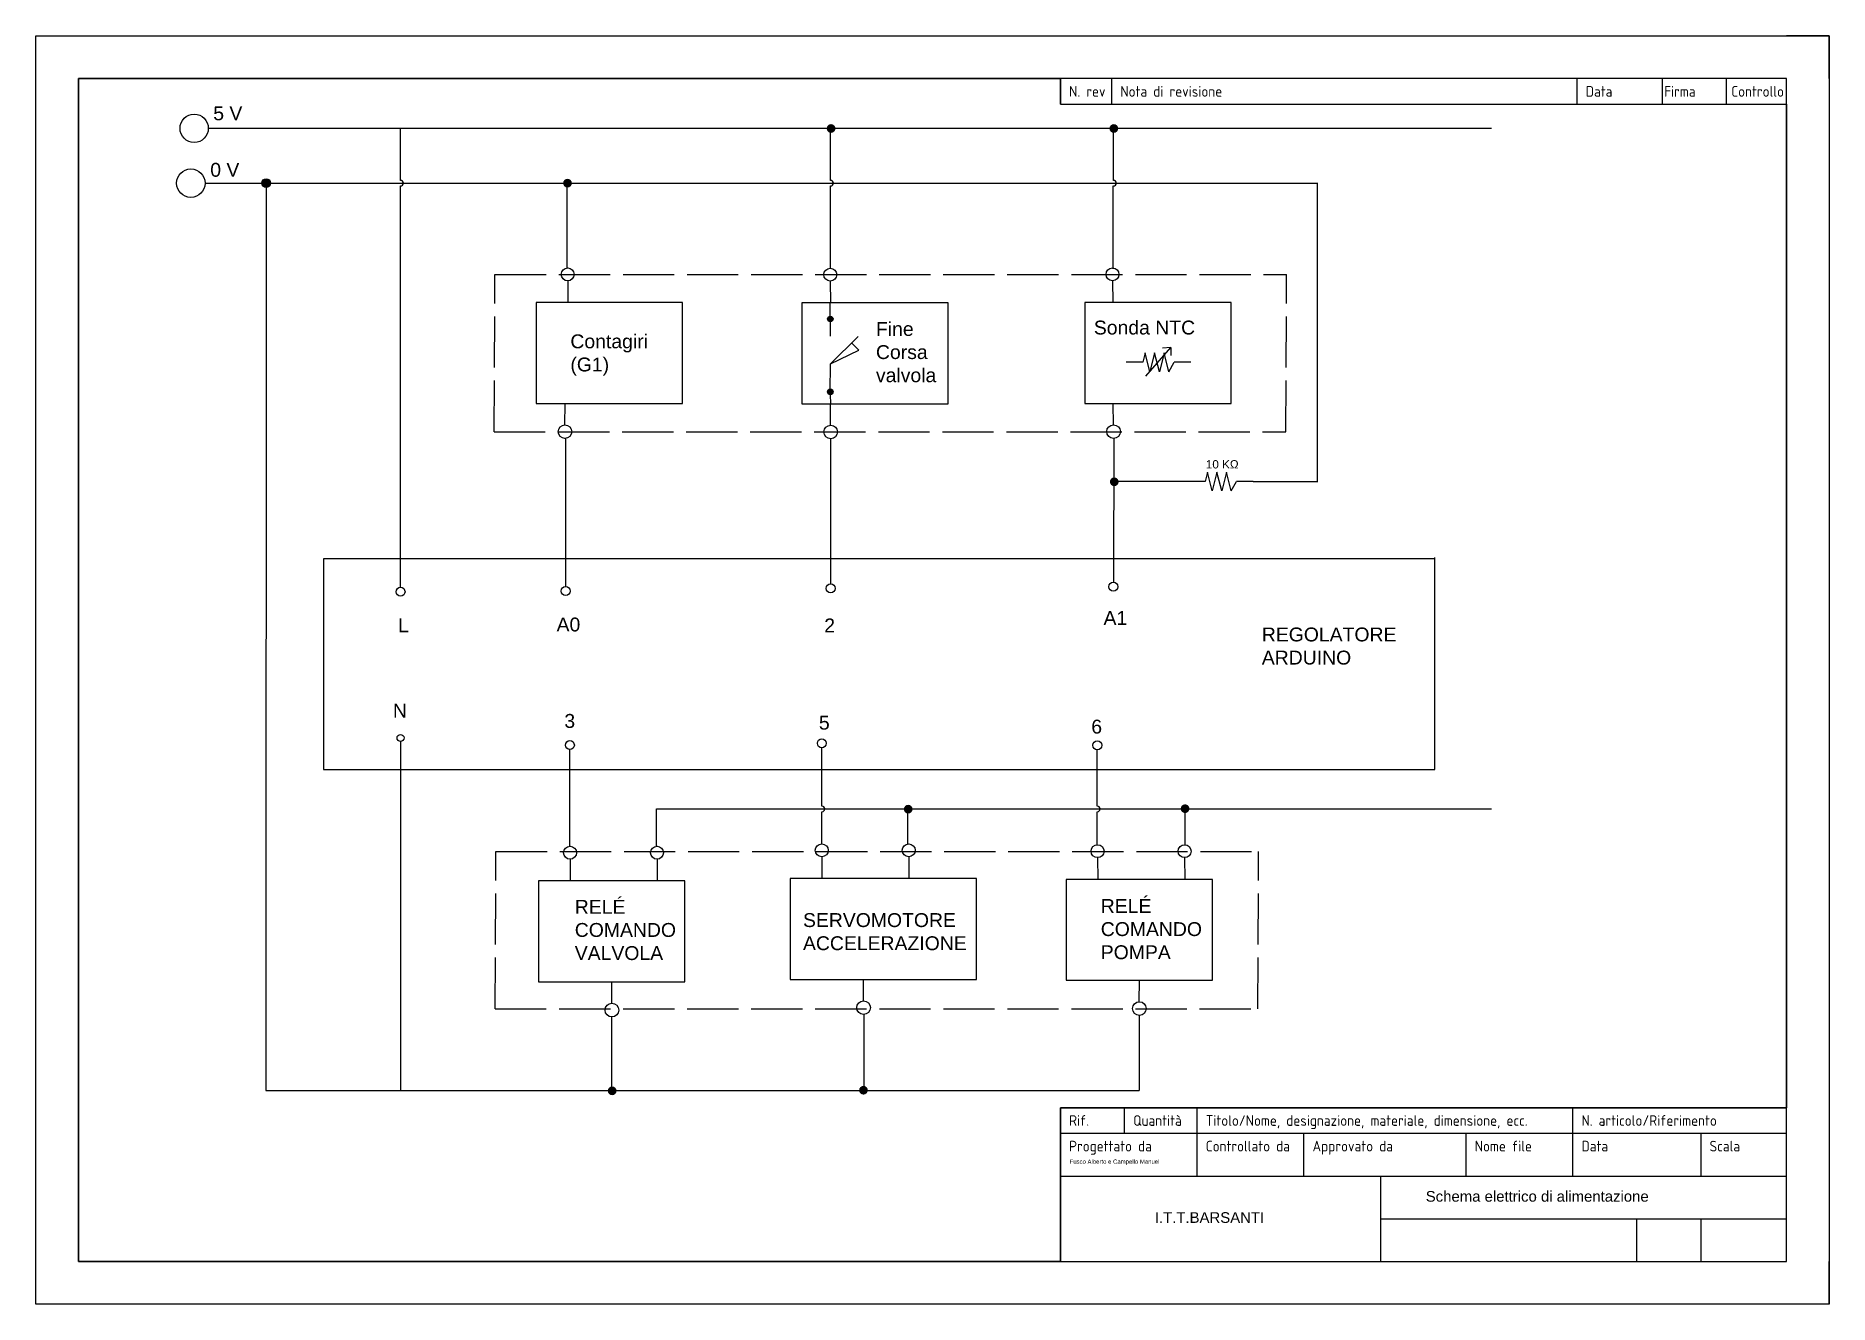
# Model space of a CAD drawing. Header units: millimetres. Extents: x 2137 to 2557, y 1241 to 1538.
import ezdxf
from ezdxf.enums import TextEntityAlignment as Align

# ---------------------------------------------------------------- set-up
doc = ezdxf.new("R2010")
doc.units = ezdxf.units.MM
doc.linetypes.add('ACAD_ISO02W100', pattern=[15, 12, -3])
for name, color, linetype in [('FRAME 025', 7, 'Continuous'), ('FRAME 070', 5, 'Continuous'), ('FRAME 200', 8, 'Continuous'), ('griglia', 254, 'Continuous'), ('TESTO', 7, 'Continuous'), ('TUBAZIONI', 7, 'Continuous'), ('Viewport', 7, 'Continuous')]:
    doc.layers.add(name, color=color, linetype=linetype)
doc.styles.add('ISO Proportional', font='isocp.shx')
doc.styles.get("Standard").update_dxf_attribs({"font": 'arial.ttf'})

msp = doc.modelspace()

# ---------------------------------------------------------------- hatches: boundary and pattern name
at = {"true_color": 0xffffff}
h = msp.add_hatch(color=7, dxfattribs=at)
h.dxf.hatch_style = 1
h.paths.add_polyline_path([(2322.1, 1516.18), (2324.15, 1516.18, 1)])
h.paths.add_polyline_path([(2324.15, 1516.18), (2322.1, 1516.18, 1)])
h = msp.add_hatch(color=7, dxfattribs=at)
h.dxf.hatch_style = 1
h.paths.add_polyline_path([(2388.33, 1516.18), (2390.38, 1516.18, 1)])
h.paths.add_polyline_path([(2390.38, 1516.18), (2388.33, 1516.18, 1)])
h = msp.add_hatch(color=7, dxfattribs=at)
h.dxf.hatch_style = 1
h.paths.add_polyline_path([(2191.83, 1503.4, 1), (2189.78, 1503.4, 1)])
h = msp.add_hatch(color=7, dxfattribs=at)
h.dxf.hatch_style = 1
h.paths.add_polyline_path([(2260.38, 1503.38), (2262.43, 1503.38, 1)])
h.paths.add_polyline_path([(2262.43, 1503.38), (2260.38, 1503.38, 1)])
h = msp.add_hatch(color=7, dxfattribs=at)
h.dxf.hatch_style = 1
h.paths.add_polyline_path([(2388.43, 1433.45), (2390.48, 1433.45, 1)])
h.paths.add_polyline_path([(2390.48, 1433.45), (2388.43, 1433.45, 1)])
h = msp.add_hatch(color=7, dxfattribs=at)
h.dxf.hatch_style = 1
h.paths.add_polyline_path([(2340.17, 1356.78), (2342.22, 1356.78, 1)])
h.paths.add_polyline_path([(2342.22, 1356.78), (2340.17, 1356.78, 1)])
h = msp.add_hatch(color=7, dxfattribs=at)
h.dxf.hatch_style = 1
h.paths.add_polyline_path([(2405.01, 1356.89), (2407.06, 1356.89, 1)])
h.paths.add_polyline_path([(2407.06, 1356.89), (2405.01, 1356.89, 1)])
h = msp.add_hatch(color=7, dxfattribs=at)
h.dxf.hatch_style = 1
h.paths.add_polyline_path([(2270.83, 1290.82), (2272.88, 1290.82, 1)])
h.paths.add_polyline_path([(2272.88, 1290.82), (2270.83, 1290.82, 1)])
h = msp.add_hatch(color=7, dxfattribs=at)
h.dxf.hatch_style = 1
h.paths.add_polyline_path([(2329.69, 1290.96), (2331.73, 1290.96, 1)])
h.paths.add_polyline_path([(2331.73, 1290.96), (2329.69, 1290.96, 1)])
at = {"layer": 'TESTO', "true_color": 0xffffff}
h = msp.add_hatch(color=7, dxfattribs=at)
h.paths.add_polyline_path([(2322.94, 1472.22, 0.414214), (2322.29, 1471.57, 0.414214), (2322.94, 1470.92)])
h.paths.add_polyline_path([(2323.59, 1471.57, 0.414214), (2322.94, 1472.22), (2322.94, 1470.92, 0.414214)])
h = msp.add_hatch(color=7, dxfattribs=at)
h.paths.add_polyline_path([(2322.94, 1455.16, 0.414214), (2322.29, 1454.51, 0.414214), (2322.94, 1453.86)])
h.paths.add_polyline_path([(2322.94, 1455.16), (2322.94, 1453.86, 0.414214), (2323.59, 1454.51, 0.414214)])

# ---------------------------------------------------------------- linework, layer by layer
for p, q in [((2177.27, 1516.22), (2477.81, 1516.22)), ((2222.3, 1504.03), (2222.3, 1516.22)), ((2323.03, 1504.03), (2323.03, 1515.71)), ((2389.27, 1504.03), (2389.27, 1515.71)), ((2176.51, 1503.38), (2437.13, 1503.38)), ((2190.81, 1502.38), (2190.77, 1290.9)), ((2222.29, 1408.74), (2222.3, 1502.73)), ((2261.34, 1483.51), (2261.34, 1503.37)), ((2322.96, 1483.31), (2322.96, 1502.72)), ((2389.2, 1483.31), (2389.2, 1502.73)), ((2437.06, 1433.5), (2437.06, 1503.37)), ((2261.45, 1480.5), (2261.49, 1475.4)), ((2322.94, 1480.45), (2322.98, 1475.35)), ((2389.06, 1480.52), (2389.1, 1475.42)), ((2254.07, 1475.4), (2254.07, 1451.78)), ((2288.33, 1475.4), (2254.07, 1475.4)), ((2288.33, 1451.78), (2288.33, 1475.4)), ((2316.3, 1475.35), (2316.3, 1451.73)), ((2350.56, 1475.35), (2316.3, 1475.35)), ((2322.94, 1472.22), (2322.94, 1475.35)), ((2350.56, 1451.73), (2350.56, 1475.35)), ((2382.55, 1475.42), (2382.55, 1451.8)), ((2416.81, 1475.42), (2382.55, 1475.42)), ((2416.81, 1451.8), (2416.81, 1475.42)), ((2322.94, 1471.57), (2322.94, 1467.54)), ((2329.62, 1464.3), (2327.94, 1465.97)), ((2323, 1461.04), (2329.62, 1464.3)), ((2322.94, 1454.51), (2323, 1461.04)), ((2322.89, 1453.86), (2322.97, 1451.73)), ((2254.07, 1451.78), (2288.33, 1451.78)), ((2260.79, 1446.77), (2260.83, 1451.78)), ((2316.3, 1451.73), (2350.56, 1451.73)), ((2323.02, 1446.71), (2322.97, 1451.73)), ((2382.55, 1451.8), (2416.81, 1451.8)), ((2389.27, 1446.78), (2389.22, 1451.8)), ((2260.95, 1443.59), (2260.95, 1408.92)), ((2323.02, 1443.54), (2323.02, 1409.54)), ((2389.36, 1443.61), (2389.24, 1409.93)), ((2403.39, 1433.5), (2390.07, 1433.5)), ((2422.01, 1433.5), (2437.13, 1433.5)), ((2204.21, 1415.42), (2204.21, 1366.07)), ((2464.54, 1415.42), (2204.21, 1415.42)), ((2464.54, 1366.07), (2464.54, 1415.71)), ((2222.29, 1372.64), (2222.29, 1290.9)), ((2261.96, 1348.08), (2261.96, 1370.73)), ((2321, 1357.48), (2321, 1371.16)), ((2385.48, 1357.48), (2385.48, 1370.69)), ((2204.21, 1366.07), (2464.54, 1366.07)), ((2282.21, 1348.07), (2282.21, 1356.83)), ((2282.21, 1356.83), (2477.81, 1356.83)), ((2341.1, 1348.65), (2341.1, 1356.83)), ((2406.02, 1348.45), (2406.02, 1356.83)), ((2321, 1348.66), (2321, 1356.18)), ((2385.48, 1348.45), (2385.48, 1356.18)), ((2262.01, 1345.07), (2262.05, 1339.97)), ((2282.38, 1345.07), (2282.43, 1339.97)), ((2320.96, 1345.65), (2321, 1340.55)), ((2341.33, 1345.65), (2341.37, 1340.55)), ((2385.56, 1345.44), (2385.6, 1340.34)), ((2405.93, 1345.44), (2405.97, 1340.34)), ((2254.63, 1339.97), (2254.63, 1316.35)), ((2288.89, 1339.97), (2254.63, 1339.97)), ((2288.89, 1316.35), (2288.89, 1339.97)), ((2313.58, 1340.55), (2313.58, 1316.93)), ((2357.16, 1340.55), (2313.58, 1340.55)), ((2357.16, 1316.93), (2357.16, 1340.55)), ((2378.17, 1340.34), (2378.17, 1316.72)), ((2412.44, 1340.34), (2378.17, 1340.34)), ((2412.44, 1316.72), (2412.44, 1340.34)), ((2254.63, 1316.35), (2288.89, 1316.35)), ((2271.77, 1311.32), (2271.81, 1316.33)), ((2313.58, 1316.93), (2357.16, 1316.93)), ((2330.72, 1311.89), (2330.76, 1316.91)), ((2378.17, 1316.72), (2412.44, 1316.72)), ((2395.32, 1311.68), (2395.36, 1316.7)), ((2271.71, 1308.14), (2271.71, 1290.9)), ((2330.78, 1308.71), (2330.78, 1290.9)), ((2395.25, 1308.5), (2395.25, 1290.9)), ((2190.77, 1290.9), (2395.25, 1290.9))]:
    msp.add_line(p, q)
at = {"linetype": 'ACAD_ISO02W100'}
for p, q in [((2244.2, 1445.18), (2244.4, 1481.95)), ((2244.4, 1481.95), (2429.83, 1481.95)), ((2429.67, 1445.18), (2429.83, 1481.95)), ((2244.2, 1445.18), (2429.67, 1445.18)), ((2244.43, 1310.06), (2244.63, 1346.83)), ((2244.63, 1346.83), (2423.26, 1346.83)), ((2423.07, 1310.06), (2423.26, 1346.83)), ((2244.43, 1310.06), (2423.07, 1310.06))]:
    msp.add_line(p, q, dxfattribs=at)
for centre, radius in [((2173.96, 1516.22), 3.31), ((2173.18, 1503.38), 3.33), ((2190.81, 1503.4), 1.02), ((2261.44, 1482.01), 1.51), ((2322.93, 1481.95), 1.51), ((2389.04, 1482.02), 1.51), ((2260.81, 1445.18), 1.59), ((2323.04, 1445.12), 1.59), ((2389.29, 1445.19), 1.59), ((2222.29, 1407.69), 1.05), ((2260.95, 1407.87), 1.05), ((2323.02, 1408.49), 1.05), ((2389.24, 1408.88), 1.05), ((2222.29, 1373.46), 0.817), ((2261.95, 1371.78), 1.05), ((2320.96, 1372.21), 1.05), ((2385.47, 1371.74), 1.05), ((2320.95, 1347.15), 1.51), ((2341.32, 1347.15), 1.51), ((2385.54, 1346.94), 1.51), ((2405.92, 1346.94), 1.51), ((2262, 1346.57), 1.51), ((2282.37, 1346.57), 1.51), ((2271.79, 1309.73), 1.59), ((2330.74, 1310.3), 1.59), ((2395.34, 1310.09), 1.59)]:
    msp.add_circle(centre, radius)
at = {"layer": 'FRAME 070'}
for p, q in [((2546.88, 1527.87), (2146.88, 1527.87)), ((2146.88, 1527.87), (2146.88, 1250.87)), ((2376.88, 1521.87), (2376.88, 1527.87)), ((2388.88, 1521.87), (2388.88, 1527.87)), ((2497.88, 1521.87), (2497.88, 1527.87)), ((2517.88, 1521.87), (2517.88, 1527.87)), ((2532.88, 1521.87), (2532.88, 1527.87)), ((2546.88, 1250.87), (2546.88, 1527.87)), ((2376.88, 1521.87), (2546.88, 1521.87)), ((2376.88, 1286.87), (2546.88, 1286.87)), ((2376.88, 1280.87), (2376.88, 1286.87)), ((2391.88, 1280.87), (2391.88, 1286.87)), ((2408.88, 1280.87), (2408.88, 1286.87)), ((2496.88, 1280.87), (2496.88, 1286.87)), ((2376.88, 1280.87), (2546.88, 1280.87)), ((2376.88, 1250.87), (2376.88, 1280.87)), ((2408.88, 1270.87), (2408.88, 1280.87)), ((2433.88, 1270.87), (2433.88, 1280.87)), ((2471.88, 1270.87), (2471.88, 1280.87)), ((2496.88, 1270.87), (2496.88, 1280.87)), ((2526.88, 1270.87), (2526.88, 1280.87)), ((2376.88, 1270.87), (2546.88, 1270.87)), ((2451.88, 1250.87), (2451.88, 1270.87)), ((2451.88, 1260.87), (2546.88, 1260.87)), ((2511.88, 1250.87), (2511.88, 1260.87)), ((2526.88, 1250.87), (2526.88, 1260.87)), ((2146.88, 1250.87), (2546.88, 1250.87))]:
    msp.add_line(p, q, dxfattribs=at)
at = {"layer": 'FRAME 200'}
for p, q in [((2556.88, 1537.87), (2546.88, 1537.87)), ((2556.88, 1527.87), (2556.88, 1537.87)), ((2556.88, 1240.87), (2556.88, 1250.87)), ((2556.88, 1240.87), (2546.88, 1240.87))]:
    msp.add_line(p, q, dxfattribs=at)
at = {"layer": 'griglia'}
for p, q in [((2136.88, 1537.87), (2556.88, 1537.87)), ((2136.88, 1240.87), (2136.88, 1537.87)), ((2556.88, 1537.87), (2556.88, 1240.87)), ((2556.88, 1240.87), (2136.88, 1240.87))]:
    msp.add_line(p, q, dxfattribs=at)
at = {"layer": 'TESTO'}
for centre in [(2322.94, 1471.57), (2322.94, 1454.51)]:
    msp.add_circle(centre, 0.65, dxfattribs=at)
at = {"layer": 'TUBAZIONI'}
for p, q in [((2322.94, 1460.98), (2329.44, 1467.48)), ((2396.69, 1463.65), (2396.14, 1461.44)), ((2397.8, 1459.22), (2396.69, 1463.65)), ((2396.88, 1458.2), (2402.67, 1464.92)), ((2398.91, 1463.65), (2397.8, 1459.22)), ((2400.02, 1459.22), (2398.91, 1463.65)), ((2401.13, 1463.65), (2400.02, 1459.22)), ((2402.67, 1464.92), (2400.77, 1464.71)), ((2402.24, 1459.22), (2401.13, 1463.65)), ((2402.67, 1464.92), (2402.74, 1463.01)), ((2396.14, 1461.44), (2392.24, 1461.44)), ((2402.24, 1459.22), (2403.52, 1461.44)), ((2407.42, 1461.44), (2403.52, 1461.44)), ((2410.73, 1433.5), (2403.39, 1433.5)), ((2411.28, 1435.72), (2410.73, 1433.5)), ((2412.39, 1431.29), (2411.28, 1435.72)), ((2413.5, 1435.72), (2412.39, 1431.29)), ((2414.61, 1431.29), (2413.5, 1435.72)), ((2415.72, 1435.72), (2414.61, 1431.29)), ((2416.83, 1431.29), (2415.72, 1435.72)), ((2416.83, 1431.29), (2418.11, 1433.5)), ((2422.01, 1433.5), (2418.11, 1433.5))]:
    msp.add_line(p, q, dxfattribs=at)
for centre in [(2222.3, 1503.38), (2323.03, 1503.38), (2389.27, 1503.38), (2321, 1356.83), (2385.48, 1356.83)]:
    msp.add_arc(centre, 0.65, 270, 90, dxfattribs=at)
at = {"layer": 'Viewport'}
msp.add_lwpolyline([(2146.88, 1527.87), (2376.88, 1527.87), (2376.88, 1521.87), (2546.88, 1521.87), (2546.88, 1286.87), (2376.88, 1286.87), (2376.88, 1250.87), (2146.88, 1250.87)], close=True, dxfattribs=at)

# ---------------------------------------------------------------- texts
at = {"layer": 'FRAME 025', "style": 'ISO Proportional'}
for s, p in [('N. rev', (2378.88, 1524.87)), ('Nota di revisione', (2390.88, 1524.87)), ('Data', (2499.88, 1524.87)), ('Firma', (2518.24, 1524.87)), ('Controllo', (2533.96, 1524.87)), ('Rif.', (2378.88, 1283.87)), ('Quantità', (2393.88, 1283.87)), ('Titolo/Nome, designazione, materiale, dimensione, ecc.', (2410.88, 1283.87)), ('N. articolo/Riferimento', (2498.88, 1283.87)), ('Progettato da', (2378.88, 1277.87)), ('Controllato da', (2410.88, 1277.87)), ('Approvato da ', (2435.88, 1277.87)), ('Nome file', (2473.88, 1277.87)), ('Data', (2498.88, 1277.87)), ('Scala', (2528.88, 1277.87))]:
    msp.add_text(s, height=2.5, dxfattribs=at).set_placement(p, align=Align.MIDDLE_LEFT)
at = {"layer": 'griglia', "insert": (2379, 1274.74), "char_height": 1, "attachment_point": 1}
msp.add_mtext('Fusco Alberto e Campello Manuel', dxfattribs=at)
at = {"layer": 'griglia', "char_height": 2.5, "attachment_point": 1}
for s, width, insert in [('Schema elettrico di alimentazione', 78.6221, (2462.41, 1267.36)), ('I.T.T.BARSANTI', 45.975, (2398.95, 1262.4))]:
    msp.add_mtext_dynamic_manual_height_columns(s, width=width, gutter_width=12.5, heights=[0], dxfattribs=dict(at, insert=insert))
at = {"layer": 'TESTO', "attachment_point": 1}
for s, width, heights, insert, char_height in [('Sonda NTC', 26.4792, [7.32], (2384.67, 1471.19), 3.25), ('10 KΩ', 9.4383, [0], (2410.91, 1438.52), 1.95)]:
    msp.add_mtext_dynamic_manual_height_columns(s, width=width, gutter_width=12.5, heights=heights, dxfattribs=dict(at, insert=insert, char_height=char_height))
at = {"layer": 'TUBAZIONI', "char_height": 3.25, "attachment_point": 1}
for s, insert in [('5 V', (2178.43, 1521.36)), ('0 V', (2177.73, 1508.13)), ('Fine\\PCorsa\\Pvalvola', (2333.64, 1470.86)), ('Contagiri (G1)', (2262.07, 1467.96)), ('A1', (2386.94, 1403.18)), ('L', (2221.71, 1401.47)), ('A0', (2258.84, 1401.65)), ('2', (2321.53, 1401.43)), ('REGOLATORE\\PARDUINO', (2424.01, 1399.32)), ('N', (2220.51, 1381.46)), ('3', (2260.66, 1379.07)), ('5', (2320.28, 1378.66)), ('6', (2384.07, 1377.74)), ('RELÉ\\PCOMANDO VALVOLA', (2263.1, 1335.54)), ('RELÉ\\PCOMANDO POMPA', (2386.29, 1335.74)), ('SERVOMOTORE\\PACCELERAZIONE', (2316.55, 1332.43))]:
    msp.add_mtext_dynamic_manual_height_columns(s, width=7.4048, gutter_width=12.5, heights=[0], dxfattribs=dict(at, insert=insert))

doc.saveas('drawing.dxf')
